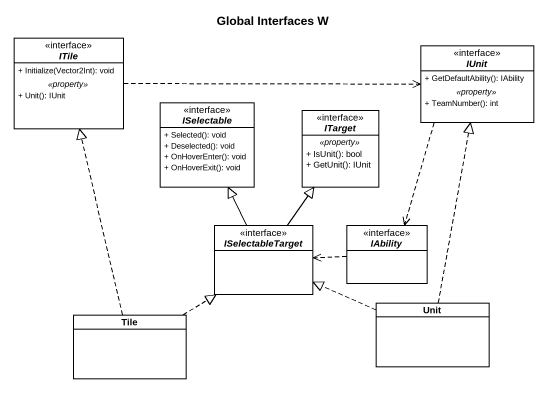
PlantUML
@startuml
title Global Interfaces W
hide circle
hide empty members
skinparam classAttributeIconSize 0
interface ITile {
  + Initialize(Vector2Int): void
  .. <<property>> ..
  + Unit(): IUnit
}
interface IUnit {
  + GetDefaultAbility(): IAbility
  .. <<property>> ..
  + TeamNumber(): int
}
interface ISelectable {
  + Selected(): void
  + Deselected(): void
  + OnHoverEnter(): void
  + OnHoverExit(): void
}
interface ITarget {
  .. <<property>> ..
  + IsUnit(): bool
  + GetUnit(): IUnit
}
interface ISelectableTarget
interface IAbility
class Tile
class Unit
ITile .right.> IUnit
IUnit ..> IAbility
ISelectableTarget -up-|> ISelectable
ISelectableTarget -up-|> ITarget
IAbility .left.> ISelectableTarget
Tile .up.|> ITile
Tile .up.|> ISelectableTarget
Unit .up.|> IUnit
Unit .left.|> ISelectableTarget
@enduml
